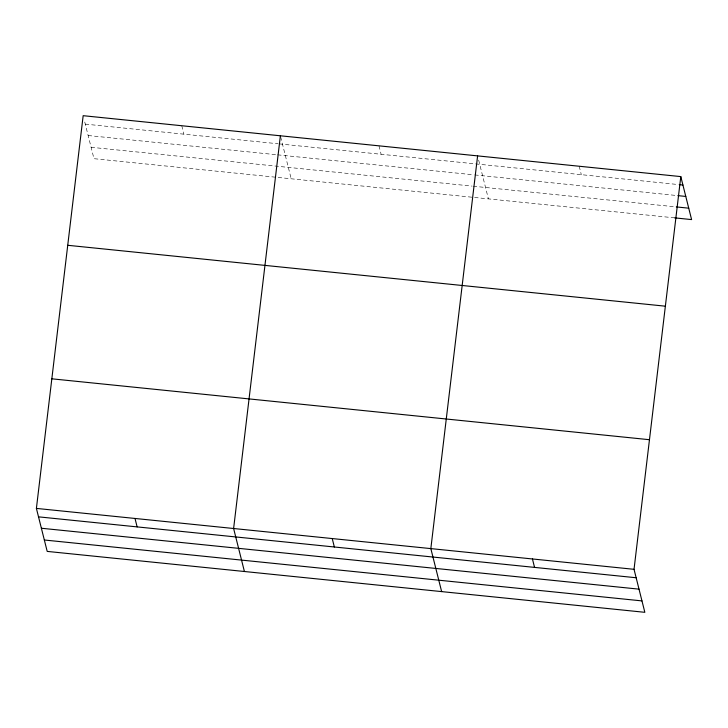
<?xml version="1.0" encoding="UTF-8"?>
<svg xmlns="http://www.w3.org/2000/svg" width="728" height="728" viewBox="0 0 728 728"><rect width="100%" height="100%" fill="white"/><g stroke="black" fill="none" stroke-linecap="round" stroke-linejoin="round"><path stroke-width="0.55" stroke-dasharray="3.64 2.73" d="M85.285 124.124L278.023 143.762M279.142 143.88L678.405 184.566M88.152 135.526L276.403 154.718M277.523 154.827L473.619 174.811M474.747 174.929L676.749 195.513M91.1 147.284L472.09 186.104M473.209 186.222L675.193 206.807M674.665 217.863L93.967 158.686L84.221 119.911M579.206 166.239L581.317 174.674M478.66 160.105L488.406 198.881M378.997 145.837L381.117 154.272M280.653 136.846L291.182 178.788M181.773 125.744L183.893 134.17"/><path stroke-width="1.09" d="M680.798 176.595L634.033 569.314L644.835 612.312L47.202 551.405L36.4 508.408L83.165 115.688L680.798 176.595L691.6 219.592L674.665 217.863M280.389 135.79L233.615 528.51L244.417 571.507M477.604 155.892L430.839 548.603L441.641 591.6M679.533 184.684L682.919 185.03M677.877 195.632L685.785 196.433M676.321 206.916L688.734 208.181M67.731 245.291L665.365 306.188M51.834 378.815L649.467 439.712M36.4 508.408L634.033 569.314M38.52 516.844L636.154 577.75M41.387 528.246L639.02 589.152M44.335 540.003L641.969 600.9M532.441 558.958L534.552 567.394M332.232 538.556L334.352 546.992M135.008 518.463L137.128 526.89"/></g></svg>
